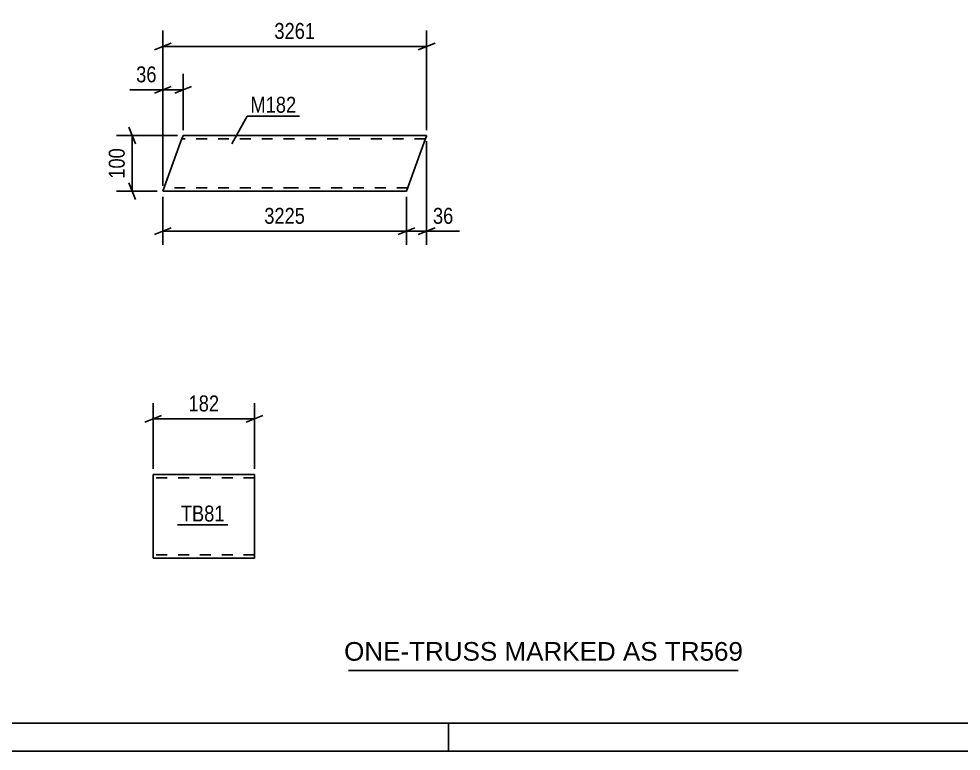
# Model space of a CAD drawing. Header units: millimetres. Extents: x 0 to 841, y 0 to 594.
# Drawn here: x 343.8 to 513, y 0 to 131.5 of the extents above; entities that cross this region are included whole.
import ezdxf

# ---------------------------------------------------------------- set-up
doc = ezdxf.new("R2010")
doc.units = ezdxf.units.MM
doc.linetypes.add('DXK_LINE_DOT2', pattern=[3.9198, 1.9599, -1.9599])
doc.styles.add('Arial', font='ARIAL.TTF', dxfattribs={"height": 0.2})
doc.styles.add('Arial Narrow', font='ARIALN.TTF', dxfattribs={"height": 0.2})

# ---------------------------------------------------------------- blocks, each defined once
blk = doc.blocks.new('Unknown-318893670-1135')
at = {"color": 5, "linetype": 'Continuous'}
for p, q in [((5, 5), (836, 5)), ((421, 0), (421, 5)), ((0, 0), (841, 0))]:
    blk.add_line(p, q, dxfattribs=at)
blk = doc.blocks.new('Part-318893670-5694 - 5688')
at = {"color": 2, "linetype": 'Continuous'}
for p, q in [((373.32, 110.56), (372.89, 109.36)), ((393.32, 110.56), (373.32, 110.56)), ((417.06, 110.56), (393.42, 110.56)), ((417.03, 110.47), (416.63, 109.36)), ((417.03, 110.47), (417.06, 110.56)), ((372.89, 109.36), (369.68, 100.56)), ((413.42, 100.56), (416.63, 109.36)), ((393.32, 100.56), (369.68, 100.56)), ((413.42, 100.56), (393.42, 100.56))]:
    blk.add_line(p, q, dxfattribs=at)
at = {"color": 7, "linetype": 'DXK_LINE_DOT2'}
for p, q in [((416.63, 109.36), (416.93, 110.21)), ((393.32, 109.96), (373.1, 109.96)), ((416.84, 109.96), (393.42, 109.96)), ((393.32, 101.16), (369.9, 101.16)), ((413.64, 101.16), (393.42, 101.16))]:
    blk.add_line(p, q, dxfattribs=at)
blk = doc.blocks.new('Part-318893670-12625 - 12624')
at = {"color": 2, "linetype": 'Continuous'}
for p, q in [((367.95, 34.68), (367.95, 49.68)), ((367.95, 49.68), (367.95, 49.68)), ((386.15, 49.68), (367.95, 49.68)), ((386.15, 35.88), (386.15, 49.68)), ((386.15, 34.68), (386.15, 35.88)), ((367.95, 34.68), (367.95, 34.68)), ((386.15, 34.68), (367.95, 34.68))]:
    blk.add_line(p, q, dxfattribs=at)
at = {"color": 7, "linetype": 'DXK_LINE_DOT2'}
for p, q in [((367.95, 49.68), (367.95, 49.68)), ((367.95, 49.68), (367.95, 49.59)), ((367.95, 49.59), (367.95, 49.08)), ((367.95, 34.68), (367.95, 49.08)), ((367.95, 49.08), (367.95, 49.08)), ((386.15, 49.08), (367.95, 49.08)), ((386.15, 49.08), (386.15, 49.04)), ((386.15, 49.04), (386.15, 49.08)), ((386.15, 48.94), (386.15, 49.04)), ((386.15, 49.04), (386.15, 48.94)), ((386.15, 35.33), (386.15, 35.66)), ((367.95, 35.28), (367.95, 35.28)), ((386.15, 35.28), (367.95, 35.28)), ((367.95, 34.68), (367.95, 34.68)), ((386.15, 35.28), (386.15, 35.33))]:
    blk.add_line(p, q, dxfattribs=at)
blk = doc.blocks.new('StraightDimension-318893670-5753 - 5688')
at = {"color": 7, "linetype": 'Continuous'}
for p, q in [((363.59, 112.06), (364.79, 109.06)), ((372.32, 110.56), (361.34, 110.56)), ((364.19, 100.56), (364.19, 110.56)), ((364.79, 99.06), (363.59, 102.06)), ((368.68, 100.56), (361.34, 100.56))]:
    blk.add_line(p, q, dxfattribs=at)
at = {"color": 0}
blk.add_wipeout([(363.44, 108.91), (359.24, 108.91), (359.24, 102.22), (363.44, 102.22)], dxfattribs=at)
at = {"color": 3, "style": 'Arial Narrow'}
blk.add_text('100', height=2.863, rotation=90.0002, dxfattribs=at).set_placement((362.84, 102.82))
blk = doc.blocks.new('StraightDimension-318893670-5697 - 5688')
at = {"color": 7, "linetype": 'Continuous'}
for p, q in [((369.68, 101.56), (369.68, 129.43)), ((417.06, 111.56), (417.06, 129.43)), ((371.18, 127.18), (368.18, 125.98)), ((415.56, 125.98), (418.56, 127.18)), ((369.68, 126.58), (417.06, 126.58))]:
    blk.add_line(p, q, dxfattribs=at)
at = {"color": 0}
blk.add_wipeout([(397.63, 127.33), (397.63, 131.53), (389.12, 131.53), (389.12, 127.33)], dxfattribs=at)
at = {"color": 3, "style": 'Arial Narrow'}
blk.add_text('3261', height=2.863, dxfattribs=at).set_placement((389.72, 127.93))
blk = doc.blocks.new('StraightDimension-318893670-5708 - 5688')
at = {"color": 7, "linetype": 'Continuous'}
for p, q in [((369.68, 99.56), (369.68, 90.97)), ((413.42, 99.56), (413.42, 90.97)), ((371.18, 93.97), (368.18, 92.77)), ((369.68, 93.37), (413.42, 93.37)), ((411.92, 92.77), (414.92, 93.97))]:
    blk.add_line(p, q, dxfattribs=at)
at = {"color": 0}
blk.add_wipeout([(395.81, 94.12), (395.81, 98.32), (387.3, 98.32), (387.3, 94.12)], dxfattribs=at)
at = {"color": 3, "style": 'Arial Narrow'}
blk.add_text('3225', height=2.863, dxfattribs=at).set_placement((387.9, 94.72))
blk = doc.blocks.new('StraightDimension-318893670-5720 - 5688')
at = {"color": 7, "linetype": 'Continuous'}
for p, q in [((417.06, 109.56), (417.06, 90.97)), ((413.42, 99.56), (413.42, 90.97)), ((411.92, 92.77), (414.92, 93.97)), ((413.42, 93.37), (417.06, 93.37)), ((418.56, 93.97), (415.56, 92.77))]:
    blk.add_line(p, q, dxfattribs=at)
at = {"color": 0}
blk.add_wipeout([(422.44, 94.12), (422.44, 98.32), (417.59, 98.32), (417.59, 94.12)], dxfattribs=at)
at = {"color": 7, "linetype": 'Continuous'}
blk.add_line((417.06, 93.37), (422.97, 93.37), dxfattribs=at)
blk.add_line((417.06, 93.37), (422.97, 93.37), dxfattribs=at)
at = {"color": 3, "style": 'Arial Narrow'}
blk.add_text('36', height=2.863, dxfattribs=at).set_placement((418.19, 94.72))
blk = doc.blocks.new('StraightDimension-318893670-5733 - 5688')
at = {"color": 7, "linetype": 'Continuous'}
for p, q in [((369.68, 101.56), (369.68, 121.63)), ((373.32, 111.56), (373.32, 121.63)), ((368.18, 118.18), (371.18, 119.38)), ((369.68, 118.78), (373.32, 118.78)), ((374.82, 119.38), (371.82, 118.18))]:
    blk.add_line(p, q, dxfattribs=at)
at = {"color": 0}
blk.add_wipeout([(369.16, 119.53), (369.16, 123.73), (364.3, 123.73), (364.3, 119.53)], dxfattribs=at)
at = {"color": 7, "linetype": 'Continuous'}
blk.add_line((369.68, 118.78), (363.78, 118.78), dxfattribs=at)
blk.add_line((369.68, 118.78), (363.78, 118.78), dxfattribs=at)
at = {"color": 3, "style": 'Arial Narrow'}
blk.add_text('36', height=2.863, dxfattribs=at).set_placement((364.9, 120.13))
blk = doc.blocks.new('StraightDimension-318893670-12722 - 12624')
at = {"color": 7, "linetype": 'Continuous'}
for p, q in [((367.95, 50.68), (367.95, 62.53)), ((386.15, 50.68), (386.15, 62.53)), ((369.45, 60.28), (366.45, 59.08)), ((367.95, 59.68), (386.15, 59.68)), ((384.65, 59.08), (387.65, 60.28))]:
    blk.add_line(p, q, dxfattribs=at)
at = {"color": 0}
blk.add_wipeout([(380.39, 60.43), (380.39, 64.63), (373.71, 64.63), (373.71, 60.43)], dxfattribs=at)
at = {"color": 3, "style": 'Arial Narrow'}
blk.add_text('182', height=2.863, dxfattribs=at).set_placement((374.31, 61.03))
blk = doc.blocks.new('Unknown-318893670-13016')
at = {"color": 7, "linetype": 'Continuous'}
blk.add_line((403, 14.5), (473, 14.5), dxfattribs=at)
at = {"color": 7, "style": 'Arial'}
blk.add_text('ONE-TRUSS MARKED AS TR569', height=3.3428, dxfattribs=at).set_placement((402.24, 16.25))
blk = doc.blocks.new('Mark-318893670-5690 - 5688')
at = {"color": 0}
blk.add_wipeout([(393.65, 114.67), (393.65, 117.67), (385.42, 117.67), (385.42, 114.67)], dxfattribs=at)
blk.add_wipeout([(393.65, 114.67), (393.65, 117.67), (385.42, 117.67), (385.42, 114.67)], dxfattribs=at)
at = {"color": 30, "linetype": 'Continuous'}
for p, q in [((382.09, 109.07), (384.82, 114.07)), ((384.82, 114.07), (394.25, 114.07))]:
    blk.add_line(p, q, dxfattribs=at)
at = {"color": 3, "style": 'Arial Narrow'}
blk.add_text('M182', height=2.863, dxfattribs=at).set_placement((385.42, 114.67))
blk = doc.blocks.new('Mark-318893670-12725 - 12624')
at = {"color": 0}
blk.add_wipeout([(380.77, 41.25), (380.77, 44.25), (372.92, 44.25), (372.92, 41.25)], dxfattribs=at)
blk.add_wipeout([(380.77, 41.25), (380.77, 44.25), (372.92, 44.25), (372.92, 41.25)], dxfattribs=at)
at = {"color": 30, "linetype": 'Continuous'}
blk.add_line((372.32, 40.65), (381.37, 40.65), dxfattribs=at)
at = {"color": 3, "style": 'Arial Narrow'}
blk.add_text('TB81', height=2.863, dxfattribs=at).set_placement((372.92, 41.25))

msp = doc.modelspace()

# ---------------------------------------------------------------- block references
for name in ['Unknown-318893670-1135', 'Part-318893670-5694 - 5688', 'Part-318893670-12625 - 12624', 'Unknown-318893670-13016']:
    msp.add_blockref(name, (0, 0))

# ---------------------------------------------------------------- next in the draw order: block references
for name in ['StraightDimension-318893670-5753 - 5688', 'StraightDimension-318893670-12722 - 12624', 'Mark-318893670-12725 - 12624']:
    msp.add_blockref(name, (0, 0))

# ---------------------------------------------------------------- next in the draw order: block references
for name in ['StraightDimension-318893670-5697 - 5688', 'StraightDimension-318893670-5708 - 5688']:
    msp.add_blockref(name, (0, 0))

# ---------------------------------------------------------------- next in the draw order: block references
for name in ['StraightDimension-318893670-5733 - 5688', 'Mark-318893670-5690 - 5688', 'StraightDimension-318893670-5720 - 5688']:
    msp.add_blockref(name, (0, 0))

doc.saveas('drawing.dxf')
